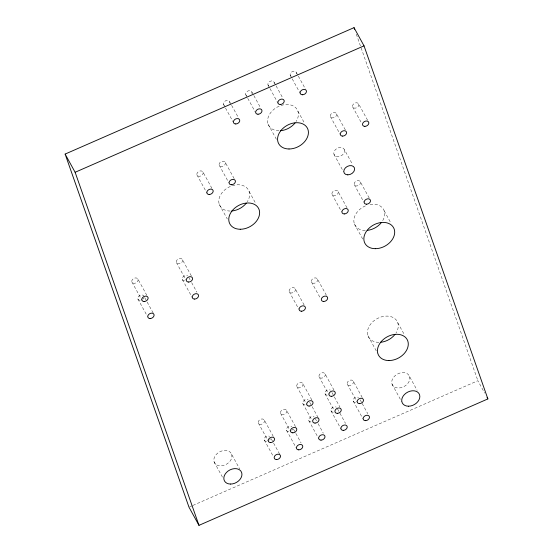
<?xml version="1.0" encoding="UTF-8"?>
<svg xmlns="http://www.w3.org/2000/svg" width="553" height="553" viewBox="0 0 553 553"><rect width="100%" height="100%" fill="white"/><g stroke="black" fill="none" stroke-linecap="round" stroke-linejoin="round"><path stroke-width="0.41" stroke-dasharray="2.77 2.07" d="M189.762 506.804L192.14 505.767M192.928 505.414L477.875 380.72L484.677 393.093M358.738 104.137A3.359 2.468 -28.8 0 1 354.853 108.174A3.359 2.468 -28.8 0 1 353.429 104.116A3.359 2.468 -28.8 0 1 358.738 104.137L368.339 121.605M352.607 106.819L361.413 122.835M336.501 113.863A3.359 2.468 -28.8 0 1 332.616 117.907A3.359 2.468 -28.8 0 1 331.192 113.842A3.359 2.468 -28.8 0 1 336.501 113.863L345.708 130.612M384.162 210.824L390.971 223.205M330.369 116.545L340.378 134.745M344.45 149.718A5.751 4.237 -28.8 0 1 337.793 156.651A5.751 4.237 -28.8 0 1 335.353 149.683A5.751 4.237 -28.8 0 1 344.45 149.718L352.455 164.282M360.383 181.958A3.359 2.468 -28.8 0 1 356.498 186.002A3.359 2.468 -28.8 0 1 355.074 181.937A3.359 2.468 -28.8 0 1 360.383 181.958L369.591 198.707M296.346 72.526L297.949 75.436M298.35 76.169L305.553 89.268M354.259 184.64L363.86 202.115M333.943 154.322L343.551 171.789M290.221 75.208L291.818 78.118M292.219 78.851L300.224 93.409M297.887 111.125L304.295 122.773M338.146 191.691A3.359 2.468 -28.8 0 1 334.268 195.734A3.359 2.468 -28.8 0 1 332.837 191.67A3.359 2.468 -28.8 0 1 338.146 191.691L347.353 208.433M354.362 223.868L362.768 239.159M274.108 82.259L275.712 85.169M276.113 85.895L282.915 98.275M332.021 194.373L341.623 211.847M267.984 84.941L269.588 87.851M269.982 88.577L277.986 103.141M397.759 322.696L404.16 334.344M409.524 376.455A9.588 7.058 -28.8 0 1 398.43 388.006A9.588 7.058 -28.8 0 1 394.358 376.399A9.588 7.058 -28.8 0 1 409.524 376.455L417.128 390.294M251.878 91.992L253.474 94.902M253.875 95.628L260.677 108.008M268.087 124.169L276.493 139.453M245.746 94.674L247.35 97.584M247.751 98.31L255.355 112.141M367.959 335.74L377.561 353.215M392.015 384.121L401.623 401.596M229.64 101.717L231.237 104.635M231.638 105.36L238.841 118.466M223.509 104.399L225.112 107.317M225.513 108.042L233.117 121.874M317.56 279.244A3.359 2.468 -28.8 0 1 313.675 283.288A3.359 2.468 -28.8 0 1 312.251 279.224A3.359 2.468 -28.8 0 1 317.56 279.244L326.768 295.993M311.436 281.926L320.235 297.943M249.099 191.386L255.5 203.041M353.388 381.39A3.359 2.468 -28.8 0 1 349.51 385.427A3.359 2.468 -28.8 0 1 348.079 381.37A3.359 2.468 -28.8 0 1 353.388 381.39L362.595 398.132M360.162 399.867L361.766 402.778M362.167 403.51L367.766 413.699M295.323 288.977A3.359 2.468 -28.8 0 1 291.445 293.021A3.359 2.468 -28.8 0 1 290.014 288.956A3.359 2.468 -28.8 0 1 295.323 288.977L304.53 305.726M347.263 384.072L356.865 401.54M225.313 162.52A3.359 2.468 -28.8 0 1 221.435 166.564A3.359 2.468 -28.8 0 1 220.004 162.499A3.359 2.468 -28.8 0 1 225.313 162.52L234.52 179.269M353.236 401.091L362.837 418.566M289.198 291.659L298.8 309.134M219.188 165.202L228.797 182.677M325.185 374.098A3.359 2.468 -28.8 0 1 321.3 378.141A3.359 2.468 -28.8 0 1 319.876 374.077A3.359 2.468 -28.8 0 1 325.185 374.098L333.984 390.114M331.952 392.575L333.957 396.218M334.358 396.943L339.957 407.132M337.524 408.867L339.528 412.51M339.929 413.236L345.528 423.432M319.053 376.78L328.662 394.248M325.026 393.798L333.832 409.814M203.082 172.253A3.359 2.468 -28.8 0 1 199.198 176.296A3.359 2.468 -28.8 0 1 197.774 172.232A3.359 2.468 -28.8 0 1 203.082 172.253L212.684 189.727M219.292 204.43L227.297 218.988M330.998 410.824L341.001 429.024M196.951 174.935L206.96 193.135M302.947 383.823A3.359 2.468 -28.8 0 1 299.062 387.867A3.359 2.468 -28.8 0 1 297.638 383.81A3.359 2.468 -28.8 0 1 302.947 383.823L312.155 400.572M309.721 402.308L311.719 405.943M312.12 406.676L318.12 417.598M315.286 418.6L316.489 420.785M318.093 423.695L323.291 433.165M296.816 386.506L306.825 404.706M302.788 403.531L312.397 421.006M308.761 420.557L318.77 438.757M286.682 410.582A3.359 2.468 -28.8 0 1 282.797 414.626A3.359 2.468 -28.8 0 1 281.373 410.561A3.359 2.468 -28.8 0 1 286.682 410.582L295.89 427.324M293.456 429.059L295.454 432.702M295.855 433.428L301.06 442.891M280.551 413.264L290.56 431.464M286.523 430.289L296.132 447.757M182.49 259.813A3.359 2.468 -28.8 0 1 178.612 263.85A3.359 2.468 -28.8 0 1 177.181 259.792A3.359 2.468 -28.8 0 1 182.49 259.813L191.697 276.555M188.863 277.565L190.066 279.749M191.663 282.659L196.868 292.122M264.445 420.315A3.359 2.468 -28.8 0 1 260.56 424.358A3.359 2.468 -28.8 0 1 259.136 420.294A3.359 2.468 -28.8 0 1 264.445 420.315L273.652 437.057M176.366 262.495L185.967 279.963M271.219 438.792L273.217 442.435M273.617 443.16L279.624 454.082M182.338 279.514L192.34 297.714M258.313 422.997L268.323 441.197M264.286 440.015L273.092 456.031M138.022 279.272A3.359 2.468 -28.8 0 1 134.137 283.316A3.359 2.468 -28.8 0 1 132.713 279.251A3.359 2.468 -28.8 0 1 138.022 279.272L147.623 296.747M231.631 454.31A9.588 7.058 -28.8 0 1 220.536 465.861A9.588 7.058 -28.8 0 1 216.465 454.248A9.588 7.058 -28.8 0 1 231.631 454.31L239.636 468.868M144.789 297.749L146.794 301.392M147.195 302.118L153.195 313.039M131.891 281.954L141.9 300.155M137.863 298.979L147.471 316.447M214.122 461.969L222.527 477.26M356.305 34.162L477.875 380.72M270.417 438.688A3.359 2.468 -28.8 0 1 269.594 440.036M266.532 441.377A3.359 2.468 -28.8 0 1 264.604 437.969A3.359 2.468 -28.8 0 1 269.594 436.345M143.994 297.645A3.359 2.468 -28.8 0 1 143.172 299M140.109 300.341A3.359 2.468 -28.8 0 1 138.685 296.277A3.359 2.468 -28.8 0 1 143.994 296.297M224.331 105.395A3.359 2.468 -28.8 0 1 225.748 100.715A3.359 2.468 -28.8 0 1 229.64 103.072M291.044 76.203A3.359 2.468 -28.8 0 1 292.461 71.524A3.359 2.468 -28.8 0 1 296.346 73.881M246.569 95.662A3.359 2.468 -28.8 0 1 247.986 90.982A3.359 2.468 -28.8 0 1 251.878 93.339M305.035 404.893A3.359 2.468 -28.8 0 1 303.106 401.478A3.359 2.468 -28.8 0 1 308.097 399.854M311.007 421.918A3.359 2.468 -28.8 0 1 309.079 418.503A3.359 2.468 -28.8 0 1 314.069 416.879M327.272 395.16A3.359 2.468 -28.8 0 1 325.344 391.752A3.359 2.468 -28.8 0 1 330.335 390.128M268.806 85.936A3.359 2.468 -28.8 0 1 270.223 81.256A3.359 2.468 -28.8 0 1 274.115 83.614M184.578 280.876A3.359 2.468 -28.8 0 1 182.649 277.461A3.359 2.468 -28.8 0 1 187.64 275.843M333.245 412.185A3.359 2.468 -28.8 0 1 331.316 408.771A3.359 2.468 -28.8 0 1 336.307 407.146M355.475 402.453A3.359 2.468 -28.8 0 1 353.547 399.038A3.359 2.468 -28.8 0 1 358.538 397.42M292.655 428.955A3.359 2.468 -28.8 0 1 291.832 430.31M288.77 431.651A3.359 2.468 -28.8 0 1 286.841 428.236A3.359 2.468 -28.8 0 1 291.832 426.612M378.874 342.355A16.32 12.014 -28.8 0 1 368.409 327.888A16.32 12.014 -28.8 0 1 389.644 316.337A16.32 12.014 -28.8 0 1 395.989 333.051M230.214 211.052A16.32 12.014 -28.8 0 1 219.748 196.578A16.32 12.014 -28.8 0 1 240.984 185.027A16.32 12.014 -28.8 0 1 247.322 201.741M370.081 204.479A16.32 12.014 -28.8 0 1 382.393 221.179M365.277 230.483A16.32 12.014 -28.8 0 1 353.858 220.039A16.32 12.014 -28.8 0 1 366.805 205.336M279.002 130.785A16.32 12.014 -28.8 0 1 268.544 116.317A16.32 12.014 -28.8 0 1 289.779 104.766A16.32 12.014 -28.8 0 1 296.118 121.473"/><path stroke-width="0.83" d="M65.123 154.08L354.024 27.65L364.026 45.851L487.877 398.92L198.976 525.35L188.974 507.149L65.123 154.08L75.125 172.28L198.976 525.35M75.125 172.28L364.026 45.851M487.075 397.462L487.877 398.92M354.024 27.65L354.591 29.274M394.939 334.503A16.32 12.014 -28.8 0 1 380.416 342.293M246.279 203.193A16.32 12.014 -28.8 0 1 231.755 210.983M381.349 222.631A16.32 12.014 -28.8 0 1 367.627 230.338M295.074 122.932A16.32 12.014 -28.8 0 1 280.551 130.722M230.546 484.062A9.588 7.058 -28.8 0 0 241.64 472.511A9.588 7.058 -28.8 0 0 226.474 472.449A9.588 7.058 -28.8 0 0 230.546 484.062M276.541 459.578A3.359 2.468 -28.8 0 0 280.419 455.534A3.359 2.468 -28.8 0 0 275.111 455.52A3.359 2.468 -28.8 0 0 276.541 459.578M231.437 184.764A3.359 2.468 -28.8 0 0 235.322 180.72A3.359 2.468 -28.8 0 0 230.013 180.7A3.359 2.468 -28.8 0 0 231.437 184.764M209.2 194.497A3.359 2.468 -28.8 0 0 213.085 190.453A3.359 2.468 -28.8 0 0 207.776 190.432A3.359 2.468 -28.8 0 0 209.2 194.497M144.139 301.516A3.359 2.468 -28.8 0 0 148.024 297.473A3.359 2.468 -28.8 0 0 142.715 297.452A3.359 2.468 -28.8 0 0 144.139 301.516M150.112 318.542A3.359 2.468 -28.8 0 0 153.997 314.498A3.359 2.468 -28.8 0 0 148.688 314.477A3.359 2.468 -28.8 0 0 150.112 318.542M302.47 94.77A3.359 2.468 -28.8 0 0 306.355 90.727A3.359 2.468 -28.8 0 0 301.046 90.706A3.359 2.468 -28.8 0 0 302.47 94.77M235.758 123.962A3.359 2.468 -28.8 0 0 239.643 119.918A3.359 2.468 -28.8 0 0 234.334 119.904A3.359 2.468 -28.8 0 0 235.758 123.962M257.995 114.236A3.359 2.468 -28.8 0 0 261.88 110.192A3.359 2.468 -28.8 0 0 256.571 110.171A3.359 2.468 -28.8 0 0 257.995 114.236M315.037 423.093A3.359 2.468 -28.8 0 0 318.922 419.05A3.359 2.468 -28.8 0 0 313.613 419.029A3.359 2.468 -28.8 0 0 315.037 423.093M321.01 440.119A3.359 2.468 -28.8 0 0 324.894 436.075A3.359 2.468 -28.8 0 0 319.586 436.054A3.359 2.468 -28.8 0 0 321.01 440.119M337.275 413.361A3.359 2.468 -28.8 0 0 341.16 409.317A3.359 2.468 -28.8 0 0 335.851 409.296A3.359 2.468 -28.8 0 0 337.275 413.361M270.569 442.559A3.359 2.468 -28.8 0 0 274.447 438.515A3.359 2.468 -28.8 0 0 269.138 438.494A3.359 2.468 -28.8 0 0 270.569 442.559M347.802 174.852A5.751 4.237 -28.8 0 0 354.459 167.918A5.751 4.237 -28.8 0 0 345.355 167.884A5.751 4.237 -28.8 0 0 347.802 174.852M280.233 104.503A3.359 2.468 -28.8 0 0 284.118 100.459A3.359 2.468 -28.8 0 0 278.809 100.439A3.359 2.468 -28.8 0 0 280.233 104.503M408.439 406.206A9.588 7.058 -28.8 0 0 419.533 394.655A9.588 7.058 -28.8 0 0 404.361 394.6A9.588 7.058 -28.8 0 0 408.439 406.206M364.856 126.374A3.359 2.468 -28.8 0 0 368.74 122.337A3.359 2.468 -28.8 0 0 363.432 122.317A3.359 2.468 -28.8 0 0 364.856 126.374M194.587 299.076A3.359 2.468 -28.8 0 0 198.472 295.032A3.359 2.468 -28.8 0 0 193.163 295.012A3.359 2.468 -28.8 0 0 194.587 299.076M343.247 430.386A3.359 2.468 -28.8 0 0 347.132 426.342A3.359 2.468 -28.8 0 0 341.823 426.322A3.359 2.468 -28.8 0 0 343.247 430.386M331.302 396.342A3.359 2.468 -28.8 0 0 335.187 392.298A3.359 2.468 -28.8 0 0 329.878 392.277A3.359 2.468 -28.8 0 0 331.302 396.342M309.072 406.068A3.359 2.468 -28.8 0 0 312.95 402.024A3.359 2.468 -28.8 0 0 307.641 402.01A3.359 2.468 -28.8 0 0 309.072 406.068M359.512 403.628A3.359 2.468 -28.8 0 0 363.397 399.591A3.359 2.468 -28.8 0 0 358.088 399.57A3.359 2.468 -28.8 0 0 359.512 403.628M365.485 420.653A3.359 2.468 -28.8 0 0 369.369 416.609A3.359 2.468 -28.8 0 0 364.061 416.589A3.359 2.468 -28.8 0 0 365.485 420.653M292.807 432.826A3.359 2.468 -28.8 0 0 296.685 428.782A3.359 2.468 -28.8 0 0 291.376 428.762A3.359 2.468 -28.8 0 0 292.807 432.826M298.772 449.852A3.359 2.468 -28.8 0 0 302.657 445.808A3.359 2.468 -28.8 0 0 297.348 445.787A3.359 2.468 -28.8 0 0 298.772 449.852M323.685 301.489A3.359 2.468 -28.8 0 0 327.57 297.445A3.359 2.468 -28.8 0 0 322.261 297.424A3.359 2.468 -28.8 0 0 323.685 301.489M301.447 311.221A3.359 2.468 -28.8 0 0 305.332 307.178A3.359 2.468 -28.8 0 0 300.023 307.157A3.359 2.468 -28.8 0 0 301.447 311.221M188.614 282.051A3.359 2.468 -28.8 0 0 192.499 278.014A3.359 2.468 -28.8 0 0 187.191 277.993A3.359 2.468 -28.8 0 0 188.614 282.051M366.508 204.202A3.359 2.468 -28.8 0 0 370.392 200.158A3.359 2.468 -28.8 0 0 365.084 200.138A3.359 2.468 -28.8 0 0 366.508 204.202M344.27 213.935A3.359 2.468 -28.8 0 0 348.155 209.891A3.359 2.468 -28.8 0 0 342.846 209.87A3.359 2.468 -28.8 0 0 344.27 213.935M342.618 136.107A3.359 2.468 -28.8 0 0 346.503 132.063A3.359 2.468 -28.8 0 0 341.194 132.043A3.359 2.468 -28.8 0 0 342.618 136.107M388.877 360.556A16.32 12.014 -28.8 0 0 407.761 340.897A16.32 12.014 -28.8 0 0 381.95 340.8A16.32 12.014 -28.8 0 0 388.877 360.556M240.216 229.253A16.32 12.014 -28.8 0 0 259.101 209.587A16.32 12.014 -28.8 0 0 233.283 209.49A16.32 12.014 -28.8 0 0 240.216 229.253M375.287 248.684A16.32 12.014 -28.8 0 0 394.171 229.025A16.32 12.014 -28.8 0 0 368.353 228.928A16.32 12.014 -28.8 0 0 375.287 248.684M289.012 148.985A16.32 12.014 -28.8 0 0 307.897 129.326A16.32 12.014 -28.8 0 0 282.078 129.229A16.32 12.014 -28.8 0 0 289.012 148.985"/></g></svg>
